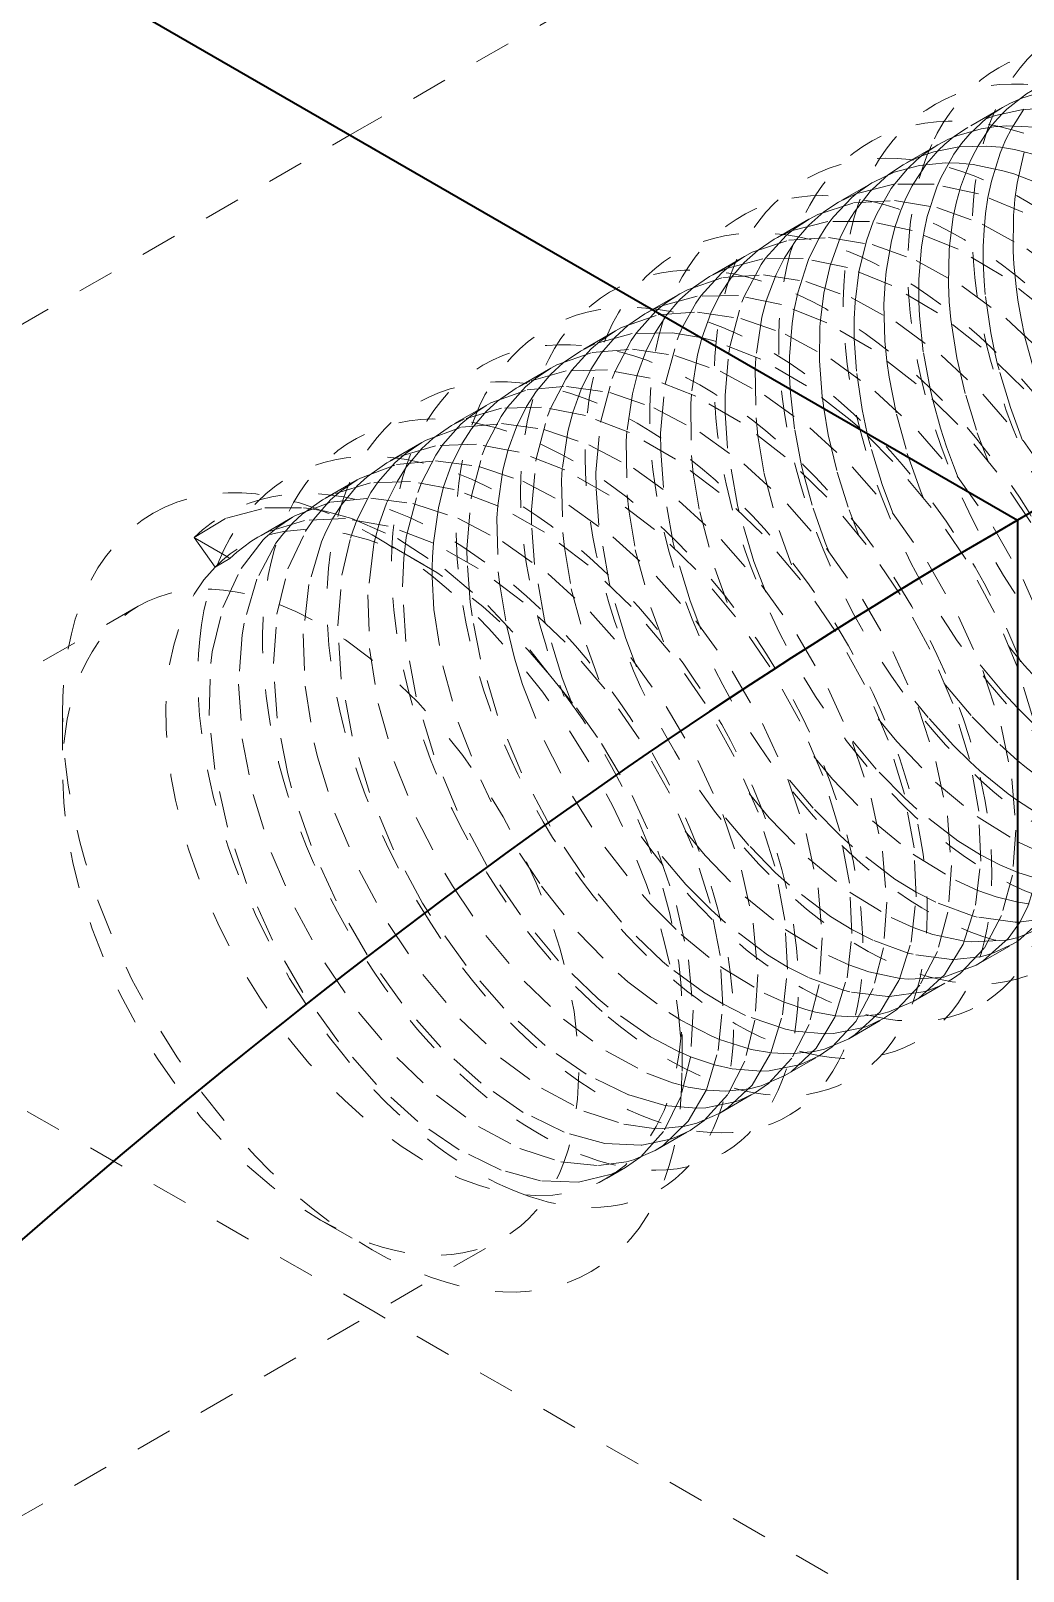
# Model space of a CAD drawing. Header units: millimetres. Extents: x -742 to 742, y -525 to 525.
# Drawn here: x 429.47 to 456.65, y 113.94 to 156.17 of the extents above; entities that cross this region are included whole.
import ezdxf

# ---------------------------------------------------------------- set-up
doc = ezdxf.new("R2010")
doc.units = ezdxf.units.MM
doc.linetypes.add('虚线', pattern=[2, 1, -1])
doc.layers.get('0').update_dxf_attribs({"lineweight": 35})
doc.layers.add('粗实线层', color=7, linetype='Continuous', lineweight=35)
doc.layers.add('虚线层', color=6, linetype='虚线', lineweight=18)

# ---------------------------------------------------------------- blocks, each defined once
blk = doc.blocks.new('*X14')
for p, q in [((-632.242, -189.479), (-540.318, -242.551)), ((-540.318, -242.551), (-540.318, -302.155))]:
    blk.add_line(p, q)
blk.add_ellipse((-540.318, -369.108), major_axis=(-77.5, -134.234), ratio=0.57735, start_param=3.92699, end_param=4.255443)
at = {"layer": '虚线层', "color": 7}
for p, q in [((-564.41, -244.913), (-596.937, -263.693)), ((-566.481, -247.858), (-566.481, -249.491)), ((-559.41, -261.738), (-557.996, -262.555)), ((-586.937, -281.013), (-554.41, -262.234))]:
    blk.add_line(p, q, dxfattribs=at)
for centre, major_axis in [((-557.996, -252.757), (-6, 10.392)), ((-559.41, -253.574), (-5, 8.66))]:
    blk.add_ellipse(centre, major_axis=major_axis, ratio=0.57735, dxfattribs=at)
blk = doc.blocks.new('*X15')
for p, q in [((-632.242, -189.479), (-540.318, -242.551)), ((-540.318, -242.551), (-540.318, -302.155))]:
    blk.add_line(p, q)
blk.add_ellipse((-540.318, -369.108), major_axis=(-77.5, -134.234), ratio=0.57735, start_param=3.598535, end_param=3.92699)
at = {"layer": '虚线层', "color": 7}
for p, q in [((-558.602, -231.994), (-578.602, -220.447)), ((-558.602, -231.994), (-547.339, -225.491)), ((-540.73, -231.242), (-541.684, -231.793)), ((-579.866, -244.271), (-558.602, -231.994)), ((-550.318, -236.777), (-558.602, -231.994)), ((-542.499, -232.263), (-543.452, -232.813)), ((-544.267, -233.284), (-545.222, -233.835)), ((-546.033, -234.303), (-546.988, -234.855)), ((-547.802, -235.325), (-548.755, -235.875)), ((-549.571, -236.346), (-550.318, -236.777)), ((-550.318, -236.777), (-550.525, -236.897)), ((-530.318, -248.324), (-550.318, -236.777)), ((-551.336, -237.365), (-552.292, -237.917)), ((-553.105, -238.386), (-554.058, -238.937)), ((-554.874, -239.408), (-555.828, -239.958)), ((-556.64, -240.427), (-557.596, -240.979)), ((-558.407, -241.448), (-559.362, -241.999)), ((-560.177, -242.47), (-561.13, -243.02)), ((-561.982, -243.552), (-562.874, -243.029)), ((-562.302, -243.839), (-562.874, -243.029)), ((-556.581, -243.776), (-557.996, -242.959)), ((-561.894, -243.603), (-562.302, -243.839)), ((-561.894, -243.603), (-561.982, -243.552)), ((-557.92, -264.26), (-577.92, -252.713)), ((-541.406, -254.726), (-540.453, -254.176)), ((-543.176, -255.748), (-542.223, -255.197)), ((-549.51, -257.656), (-549.51, -256.023)), ((-544.944, -256.769), (-543.989, -256.217)), ((-546.71, -257.788), (-545.756, -257.238)), ((-548.479, -258.81), (-547.526, -258.259)), ((-550.248, -259.831), (-549.292, -259.279)), ((-551.581, -260.601), (-551.059, -260.299)), ((-540.318, -274.422), (-557.92, -264.26))]:
    blk.add_line(p, q, dxfattribs=at)
for points in [[(-539.919, -230.773), (-540.074, -230.868), (-540.609, -231.286), (-540.743, -231.417)], [(-540.73, -231.241), (-540.516, -231.127), (-540.203, -230.99), (-539.882, -230.883)], [(-539.859, -231.276), (-540.213, -231.306), (-540.927, -231.46), (-541.164, -231.544)], [(-541.029, -231.434), (-540.73, -231.241)], [(-540.735, -232.335), (-540.648, -232.138), (-540.48, -231.806), (-540.151, -231.292)], [(-541.684, -231.793), (-541.77, -231.844), (-542.053, -232.035), (-542.08, -232.056)], [(-541.981, -232.015), (-541.32, -231.824), (-540.968, -231.769), (-540.611, -231.743), (-539.824, -231.779)], [(-541.922, -232.319), (-541.852, -232.226), (-541.626, -231.961), (-541.166, -231.536)], [(-540.949, -231.646), (-541.074, -231.803), (-541.399, -232.296)], [(-541.166, -231.536), (-541.091, -231.479), (-541.029, -231.434)], [(-540.743, -231.417), (-540.852, -231.534), (-540.949, -231.646)], [(-542.5, -232.263), (-542.211, -232.113), (-541.981, -232.015)], [(-542.08, -232.056), (-542.315, -232.25), (-542.493, -232.419)], [(-543.685, -233.334), (-543.335, -232.919), (-543.085, -232.681), (-542.946, -232.566)], [(-539.609, -232.591), (-540.399, -232.389), (-540.789, -232.329), (-541.165, -232.298), (-541.932, -232.322), (-542.617, -232.458), (-542.942, -232.569), (-543.249, -232.704), (-543.452, -232.813)], [(-542.493, -232.419), (-542.812, -232.784), (-543.182, -233.34)], [(-542.946, -232.566), (-542.821, -232.472), (-542.5, -232.263)], [(-542.422, -233.168), (-542.062, -232.519), (-541.922, -232.319)], [(-541.399, -232.296), (-541.482, -232.447), (-541.605, -232.697)], [(-541.13, -233.712), (-541.036, -233.265), (-540.799, -232.496), (-540.735, -232.335)], [(-540.132, -232.455), (-540.147, -232.504), (-540.331, -233.319), (-540.391, -233.754), (-540.416, -234.012)], [(-543.452, -232.813), (-543.85, -233.078), (-544.306, -233.487)], [(-544.267, -233.284), (-543.702, -233.018), (-543.002, -232.828), (-542.289, -232.761), (-541.915, -232.77), (-541.539, -232.807), (-540.719, -232.975), (-540.425, -233.062)], [(-541.605, -232.697), (-541.884, -233.429), (-541.904, -233.495)], [(-540.425, -233.062), (-539.618, -233.371)], [(-537.725, -235.811), (-538.917, -234.868), (-540.174, -234.113), (-541.388, -233.609), (-542.599, -233.344), (-543.707, -233.342), (-544.746, -233.604), (-545.222, -233.835)], [(-544.306, -233.487), (-544.355, -233.541), (-544.79, -234.101), (-544.946, -234.355)], [(-544.707, -233.582), (-544.312, -233.31), (-544.267, -233.284)], [(-544.272, -234.38), (-544.165, -234.139), (-543.779, -233.466), (-543.685, -233.334)], [(-543.182, -233.34), (-543.209, -233.389), (-543.379, -233.727), (-543.526, -234.081), (-543.67, -234.508)], [(-542.899, -234.739), (-542.88, -234.636), (-542.791, -234.23), (-542.534, -233.429), (-542.422, -233.168)], [(-545.222, -233.835), (-545.627, -234.105), (-546.034, -234.466)], [(-546.032, -234.303), (-545.786, -234.173), (-544.809, -233.856), (-543.694, -233.791), (-542.53, -233.983), (-541.285, -234.436), (-540.064, -235.113), (-538.829, -236.033), (-538.541, -236.283)], [(-545.461, -234.365), (-545.362, -234.235), (-544.861, -233.708), (-544.707, -233.582)], [(-541.904, -233.495), (-541.994, -233.827), (-542.08, -234.236), (-542.185, -235.03)], [(-541.26, -235.477), (-541.259, -235.053), (-541.238, -234.591), (-541.195, -234.15), (-541.13, -233.712)], [(-546.445, -234.58), (-546.032, -234.303)], [(-540.416, -234.012), (-540.429, -234.197), (-540.439, -235.177), (-540.42, -235.532)], [(-547.22, -235.373), (-546.655, -234.753), (-546.445, -234.58)], [(-536.382, -240.641), (-537.303, -239.256), (-538.374, -237.947), (-539.504, -236.824), (-540.729, -235.856), (-541.95, -235.127), (-543.202, -234.616), (-544.378, -234.365), (-545.514, -234.368), (-546.519, -234.626), (-546.988, -234.855)], [(-546.034, -234.466), (-546.376, -234.863), (-546.704, -235.36)], [(-546.042, -235.407), (-545.763, -234.833), (-545.571, -234.52), (-545.461, -234.365)], [(-544.946, -234.355), (-545.165, -234.787), (-545.438, -235.525), (-545.441, -235.536)], [(-544.668, -235.756), (-544.652, -235.668), (-544.45, -234.866), (-544.272, -234.38)], [(-543.67, -234.508), (-543.771, -234.893), (-543.919, -235.737), (-543.95, -236.046)], [(-543.024, -236.566), (-543.022, -235.96), (-542.949, -235.064), (-542.899, -234.739)], [(-546.988, -234.855), (-547.424, -235.149), (-547.808, -235.493)], [(-547.801, -235.324), (-547.59, -235.211), (-546.587, -234.879), (-545.502, -234.809), (-544.306, -235), (-543.099, -235.436), (-541.843, -236.129), (-540.64, -237.016), (-539.456, -238.125), (-538.391, -239.363), (-537.411, -240.764), (-537.198, -241.112)], [(-542.185, -235.03), (-542.194, -235.154), (-542.212, -236.082), (-542.188, -236.566), (-542.144, -237.052), (-542.13, -237.171)], [(-536.314, -246.116), (-536.748, -244.64), (-537.38, -243.108), (-538.158, -241.65), (-539.106, -240.225), (-540.149, -238.957), (-541.316, -237.807), (-542.509, -236.871), (-543.763, -236.125), (-544.977, -235.632), (-546.188, -235.381), (-547.293, -235.39), (-548.323, -235.662), (-548.755, -235.875)], [(-547.808, -235.493), (-548.151, -235.892), (-548.472, -236.38)], [(-548.226, -235.61), (-547.801, -235.324)], [(-547.809, -236.422), (-547.345, -235.549), (-547.22, -235.373)], [(-546.704, -235.36), (-546.935, -235.815), (-547.203, -236.539)], [(-546.434, -236.779), (-546.339, -236.326), (-546.086, -235.519), (-546.042, -235.407)], [(-545.441, -235.536), (-545.626, -236.335), (-545.718, -237.069)], [(-541.236, -236.004), (-541.26, -235.477)], [(-540.42, -235.532), (-540.361, -236.151)], [(-549.57, -236.346), (-549.365, -236.236), (-548.391, -235.906), (-547.279, -235.828), (-546.12, -236.01), (-544.878, -236.453), (-543.655, -237.119), (-542.416, -238.027), (-541.266, -239.103), (-540.168, -240.374), (-539.211, -241.731), (-538.369, -243.214), (-537.712, -244.7), (-537.219, -246.228), (-537.13, -246.588)], [(-548.755, -235.875), (-549.196, -236.174), (-549.569, -236.508)], [(-548.987, -236.394), (-548.429, -235.779), (-548.226, -235.61)], [(-544.792, -237.584), (-544.794, -237.504), (-544.793, -237.033), (-544.77, -236.58), (-544.668, -235.756)], [(-540.873, -238.246), (-540.95, -237.918), (-541.054, -237.414), (-541.206, -236.365), (-541.236, -236.004)], [(-537.94, -251.117), (-537.791, -249.92), (-537.842, -248.551), (-538.086, -247.126), (-538.534, -245.604), (-539.152, -244.115), (-539.959, -242.618), (-540.884, -241.237), (-541.957, -239.932), (-543.092, -238.817), (-544.322, -237.861), (-545.543, -237.142), (-546.79, -236.64), (-547.963, -236.399), (-549.099, -236.416), (-550.1, -236.686), (-550.297, -236.775)], [(-549.989, -236.626), (-549.57, -236.346)], [(-549.49, -237.246), (-549.133, -236.602), (-548.987, -236.394)], [(-548.472, -236.38), (-548.721, -236.876), (-548.97, -237.563)], [(-548.202, -237.803), (-548.195, -237.765), (-547.872, -236.581), (-547.809, -236.422)], [(-543.95, -236.046), (-543.981, -236.64), (-543.953, -237.642), (-543.899, -238.194)], [(-540.361, -236.151), (-540.311, -236.52), (-540.224, -237.028), (-540.118, -237.534), (-539.828, -238.613), (-539.471, -239.638), (-539.358, -239.923)], [(-551.336, -237.365), (-551.165, -237.272), (-550.167, -236.928), (-549.09, -236.848), (-547.898, -237.028), (-546.689, -237.452), (-545.432, -238.133), (-544.23, -239.013), (-543.044, -240.115), (-541.972, -241.344), (-540.985, -242.739), (-540.165, -244.181), (-539.486, -245.709), (-539, -247.193), (-538.695, -248.677), (-538.598, -250.036), (-538.702, -251.308), (-538.756, -251.588)], [(-550.756, -237.415), (-550.229, -236.829)], [(-550.297, -236.775), (-550.525, -236.897)], [(-550.229, -236.829), (-550.227, -236.827), (-549.989, -236.626)], [(-549.569, -236.508), (-549.941, -236.944), (-549.967, -236.978)], [(-547.203, -236.539), (-547.322, -236.991), (-547.487, -238.084)], [(-546.562, -238.604), (-546.562, -238.065), (-546.493, -237.166), (-546.434, -236.779)], [(-542.643, -239.267), (-542.717, -238.952), (-542.904, -237.941), (-543.006, -236.955), (-543.024, -236.566)], [(-550.525, -236.897), (-550.996, -237.219), (-551.341, -237.533)], [(-549.967, -236.978), (-550.24, -237.4)], [(-549.578, -237.447), (-549.49, -237.246)], [(-545.718, -237.069), (-545.731, -237.257), (-545.744, -238.187), (-545.671, -239.161), (-545.665, -239.21)], [(-542.13, -237.171), (-541.98, -238.106), (-541.74, -239.127), (-541.422, -240.155), (-541.118, -240.964)], [(-552.526, -238.438), (-552, -237.853), (-551.766, -237.655)], [(-548.954, -237.554), (-549.775, -237.417), (-550.874, -237.437), (-551.901, -237.721), (-552.292, -237.917)], [(-551.341, -237.533), (-551.713, -237.971), (-552.006, -238.421)], [(-551.766, -237.655), (-551.336, -237.365)], [(-551.344, -238.466), (-550.906, -237.63), (-550.756, -237.415)], [(-550.24, -237.4), (-550.494, -237.906), (-550.739, -238.579)], [(-549.972, -238.824), (-549.643, -237.611), (-549.578, -237.447)], [(-548.97, -237.563), (-549.089, -238.02), (-549.254, -239.102)], [(-544.642, -240.035), (-544.904, -239.8), (-546.097, -238.873), (-547.355, -238.139), (-548.57, -237.658), (-548.954, -237.554)], [(-544.435, -240.178), (-544.575, -239.524), (-544.731, -238.472), (-544.792, -237.584)], [(-552.292, -237.917), (-552.771, -238.245), (-553.105, -238.549)], [(-553.104, -238.386), (-552.941, -238.297), (-551.976, -237.958), (-550.867, -237.868), (-549.708, -238.037), (-548.468, -238.468), (-547.247, -239.126), (-546.007, -240.025), (-544.851, -241.091), (-543.748, -242.354), (-542.788, -243.708), (-541.94, -245.19), (-541.273, -246.673), (-540.77, -248.201), (-540.472, -249.646), (-540.367, -251.047), (-540.461, -252.284), (-540.757, -253.394), (-541.231, -254.284), (-541.895, -254.978), (-542.077, -255.108)], [(-548.327, -239.624), (-548.329, -239.137), (-548.231, -237.98)], [(-548.231, -237.98), (-548.202, -237.803)], [(-547.487, -238.084), (-547.502, -238.289), (-547.508, -238.4)], [(-543.176, -255.748), (-543.024, -255.654), (-542.322, -255.015), (-541.808, -254.175), (-541.467, -253.108), (-541.326, -251.904), (-541.382, -250.528), (-541.636, -249.1), (-542.096, -247.578), (-542.722, -246.09), (-543.532, -244.594), (-544.463, -243.216), (-545.544, -241.92), (-546.683, -240.814), (-547.912, -239.864), (-549.131, -239.154), (-550.38, -238.665), (-551.553, -238.437), (-552.683, -238.464), (-553.676, -238.744), (-554.058, -238.936)], [(-553.105, -238.549), (-553.506, -239.025), (-553.774, -239.44)], [(-553.526, -238.67), (-553.104, -238.386)], [(-553.113, -239.489), (-552.698, -238.686), (-552.526, -238.438)], [(-552.006, -238.421), (-552.277, -238.965), (-552.506, -239.6)], [(-551.739, -239.844), (-551.424, -238.672), (-551.344, -238.466)], [(-547.508, -238.4), (-547.482, -239.749), (-547.431, -240.245)], [(-543.899, -238.194), (-543.838, -238.632), (-543.637, -239.645), (-543.339, -240.723), (-543.305, -240.828)], [(-540.18, -240.367), (-540.516, -239.461), (-540.825, -238.433), (-540.873, -238.246)], [(-554.058, -238.936), (-554.566, -239.289), (-554.878, -239.575)], [(-554.874, -239.408), (-554.744, -239.336), (-553.75, -238.979), (-552.675, -238.886), (-551.487, -239.055), (-550.283, -239.47), (-549.024, -240.14), (-547.817, -241.008), (-546.629, -242.102), (-545.556, -243.328), (-544.563, -244.718), (-543.734, -246.154), (-543.045, -247.681), (-542.554, -249.168), (-542.242, -250.656), (-542.133, -252.018), (-542.226, -253.294), (-542.512, -254.379), (-542.996, -255.3), (-543.634, -255.977), (-543.988, -256.217)], [(-554.293, -239.459), (-553.795, -238.899), (-553.526, -238.67)], [(-550.739, -238.579), (-550.869, -239.088), (-551.02, -240.121)], [(-550.094, -240.647), (-550.097, -240.169), (-549.974, -238.834), (-549.972, -238.824)], [(-546.546, -238.956), (-546.562, -238.604)], [(-546.173, -241.315), (-546.234, -241.062), (-546.429, -240.05), (-546.539, -239.063), (-546.546, -238.956)], [(-549.254, -239.102), (-549.272, -239.36), (-549.25, -240.783), (-549.201, -241.263)], [(-545.665, -239.21), (-545.629, -239.487)], [(-541.944, -241.397), (-542.078, -241.056), (-542.265, -240.539), (-542.431, -240.03), (-542.643, -239.267)], [(-556.061, -240.48), (-555.57, -239.926), (-555.308, -239.701)], [(-544.944, -256.768), (-544.764, -256.656), (-544.087, -256.031), (-543.56, -255.16), (-543.23, -254.118), (-543.092, -252.877), (-543.153, -251.539), (-543.418, -250.066), (-543.866, -248.585), (-544.515, -247.055), (-545.309, -245.604), (-546.269, -244.188), (-547.319, -242.93), (-548.493, -241.795), (-549.691, -240.879), (-550.947, -240.154), (-552.157, -239.682), (-553.362, -239.453), (-554.459, -239.486), (-555.481, -239.782), (-555.827, -239.958)], [(-554.878, -239.575), (-555.279, -240.052), (-555.542, -240.46)], [(-555.308, -239.701), (-554.874, -239.408)], [(-554.881, -240.507), (-554.468, -239.713), (-554.293, -239.459)], [(-553.774, -239.44), (-554.048, -239.994), (-554.271, -240.617)], [(-553.506, -240.868), (-553.197, -239.702), (-553.113, -239.489)], [(-552.506, -239.6), (-552.64, -240.119), (-552.79, -241.14)], [(-547.944, -242.334), (-547.991, -242.141), (-548.262, -240.582), (-548.327, -239.624)], [(-545.629, -239.487), (-545.503, -240.217), (-545.259, -241.24), (-544.934, -242.267), (-544.655, -242.997)], [(-556.64, -240.427), (-556.517, -240.359), (-555.555, -240.008), (-554.453, -239.908), (-553.3, -240.066), (-552.059, -240.485), (-550.836, -241.131), (-549.596, -242.022), (-548.44, -243.081), (-547.331, -244.337), (-546.363, -245.685), (-545.508, -247.163), (-544.837, -248.647), (-544.325, -250.176), (-544.016, -251.622), (-543.9, -253.027), (-543.988, -254.273), (-544.278, -255.392), (-544.741, -256.289), (-545.395, -256.992), (-545.756, -257.237)], [(-555.827, -239.958), (-556.341, -240.315), (-556.638, -240.588)], [(-551.865, -241.662), (-551.868, -241.243), (-551.743, -239.865), (-551.739, -239.844)], [(-551.02, -240.121), (-551.038, -240.391), (-551.012, -241.857), (-550.968, -242.283)], [(-547.431, -240.245), (-547.266, -241.249), (-546.853, -242.835), (-546.421, -244.027)], [(-540.317, -246.59), (-540.946, -245.08), (-541.732, -243.625), (-542.689, -242.208), (-543.736, -240.944), (-544.642, -240.035)], [(-544.407, -240.293), (-544.435, -240.178)], [(-546.709, -257.788), (-546.523, -257.671), (-545.833, -257.024), (-545.326, -256.174), (-544.99, -255.097), (-544.857, -253.885), (-544.926, -252.507), (-545.19, -251.076), (-545.656, -249.551), (-546.287, -248.063), (-547.107, -246.57), (-548.046, -245.199), (-549.13, -243.908), (-550.269, -242.807), (-551.502, -241.868), (-552.725, -241.17), (-553.972, -240.691), (-555.139, -240.473), (-556.264, -240.512), (-557.256, -240.805), (-557.596, -240.979)], [(-556.638, -240.588), (-557.068, -241.105), (-557.309, -241.481)], [(-557.068, -240.716), (-556.64, -240.427)], [(-556.649, -241.532), (-556.257, -240.768), (-556.061, -240.48)], [(-555.542, -240.46), (-555.834, -241.056), (-556.041, -241.639)], [(-555.275, -241.886), (-554.981, -240.765), (-554.881, -240.507)], [(-554.271, -240.617), (-554.415, -241.185), (-554.557, -242.155)], [(-549.711, -243.354), (-549.755, -243.174), (-550.021, -241.657), (-550.094, -240.647)], [(-543.719, -242.406), (-544.03, -241.573), (-544.342, -240.545), (-544.407, -240.293)], [(-557.596, -240.979), (-558.14, -241.361), (-558.413, -241.615)], [(-558.407, -241.447), (-558.318, -241.398), (-557.333, -241.031), (-556.263, -240.928), (-555.075, -241.083), (-553.871, -241.486), (-552.615, -242.146), (-551.409, -243.007), (-550.216, -244.092), (-549.136, -245.309), (-548.139, -246.695), (-547.306, -248.13), (-546.609, -249.655), (-546.106, -251.141), (-545.785, -252.631), (-545.671, -254), (-545.755, -255.284), (-546.029, -256.374), (-546.504, -257.303), (-547.138, -257.993), (-547.526, -258.259)], [(-557.831, -241.502), (-557.367, -240.973), (-557.068, -240.716)], [(-553.632, -242.683), (-553.634, -242.274), (-553.517, -240.932), (-553.506, -240.868)], [(-543.305, -240.828), (-542.977, -241.749), (-542.884, -241.981)], [(-548.479, -258.809), (-548.264, -258.673), (-547.593, -258.037), (-547.078, -257.158), (-546.758, -256.109), (-546.625, -254.859), (-546.694, -253.515), (-546.97, -252.041), (-547.429, -250.56), (-548.084, -249.03), (-548.881, -247.579), (-549.849, -246.169), (-550.907, -244.919), (-552.083, -243.791), (-553.28, -242.882), (-554.536, -242.167), (-555.749, -241.709), (-556.951, -241.491), (-558.042, -241.534), (-559.056, -241.841), (-559.361, -241.998)], [(-558.846, -241.745), (-558.407, -241.447)], [(-558.416, -242.549), (-558.032, -241.797), (-557.831, -241.502)], [(-557.309, -241.481), (-557.605, -242.085), (-557.808, -242.654)], [(-552.79, -241.14), (-552.811, -241.464), (-552.778, -242.889), (-552.734, -243.305)], [(-549.201, -241.263), (-549.024, -242.328), (-548.615, -243.868), (-548.181, -245.06)], [(-545.474, -243.454), (-545.587, -243.167), (-545.943, -242.14), (-546.173, -241.315)], [(-559.599, -242.524), (-559.138, -241.999), (-558.846, -241.745)], [(-558.413, -241.615), (-558.842, -242.133), (-559.076, -242.5)], [(-557.043, -242.906), (-556.75, -241.793), (-556.649, -241.532)], [(-556.041, -241.639), (-556.186, -242.215), (-556.323, -243.177)], [(-555.398, -243.704), (-555.401, -243.346), (-555.288, -241.964), (-555.275, -241.886)], [(-551.476, -244.379), (-551.507, -244.251), (-551.788, -242.69), (-551.865, -241.662)], [(-562.874, -243.029), (-561.989, -242.494), (-560.935, -242.217), (-559.878, -242.211)], [(-560.177, -242.469), (-560.095, -242.423), (-559.139, -242.06), (-558.038, -241.947), (-556.887, -242.094), (-555.651, -242.503), (-554.429, -243.139), (-553.185, -244.019), (-552.024, -245.069), (-550.914, -246.32), (-549.942, -247.664), (-549.078, -249.138), (-548.397, -250.619), (-547.878, -252.15), (-547.563, -253.601), (-547.438, -255.01), (-547.514, -256.259), (-547.794, -257.386), (-548.254, -258.295), (-548.9, -259.009), (-549.292, -259.279)], [(-559.361, -241.998), (-559.913, -242.387), (-560.175, -242.63)], [(-559.878, -242.211), (-559.801, -242.22), (-559.289, -242.305)], [(-559.289, -242.305), (-558.552, -242.508), (-557.305, -243.059), (-556.012, -243.893), (-554.833, -244.891), (-553.684, -246.111), (-553.139, -246.796)], [(-554.557, -242.155), (-554.58, -242.496), (-554.543, -243.966), (-554.504, -244.326)], [(-550.968, -242.283), (-550.791, -243.362), (-550.367, -244.947), (-549.955, -246.067)], [(-547.219, -244.528), (-547.539, -243.684), (-547.944, -242.334)], [(-550.247, -259.831), (-550.027, -259.69), (-549.341, -259.031), (-548.84, -258.17), (-548.516, -257.086), (-548.394, -255.87), (-548.47, -254.485), (-548.739, -253.049), (-549.215, -251.524), (-549.858, -250.038), (-550.684, -248.548), (-551.625, -247.179), (-552.714, -245.894), (-553.86, -244.803), (-555.095, -243.874), (-556.315, -243.184), (-557.559, -242.715), (-558.727, -242.511), (-559.849, -242.562), (-560.833, -242.866), (-561.13, -243.019)], [(-560.985, -243.096), (-560.935, -243.047), (-560.609, -242.761)], [(-560.609, -242.761), (-560.177, -242.469)], [(-560.175, -242.63), (-560.478, -242.976)], [(-559.827, -242.863), (-559.821, -242.853), (-559.599, -242.524)], [(-559.076, -242.5), (-559.271, -242.877)], [(-558.596, -243.048), (-558.532, -242.856), (-558.416, -242.549)], [(-557.808, -242.654), (-557.924, -243.094)], [(-553.248, -245.391), (-553.274, -245.285), (-553.551, -243.767), (-553.632, -242.683)], [(-562.379, -246.164), (-562.087, -244.949), (-561.592, -243.88), (-560.985, -243.096)], [(-561.325, -243.14), (-561.708, -243.431), (-561.894, -243.603)], [(-560.478, -242.976), (-560.634, -243.187), (-561.161, -244.175), (-561.509, -245.38), (-561.562, -245.693)], [(-561.13, -243.019), (-561.325, -243.14)], [(-560.311, -249.509), (-560.604, -247.985), (-560.705, -246.484), (-560.607, -245.132), (-560.306, -243.887), (-559.827, -242.863)], [(-559.271, -242.877), (-559.388, -243.145), (-559.733, -244.314), (-559.888, -245.672), (-559.838, -247.107), (-559.584, -248.66), (-559.495, -249.037)], [(-556.618, -253.049), (-557.41, -251.587), (-558.071, -250.018), (-558.545, -248.474), (-558.844, -246.909), (-558.939, -245.453), (-558.831, -244.062), (-558.596, -243.048)], [(-557.924, -243.094), (-557.95, -243.211)], [(-557.134, -243.593), (-557.064, -243.032), (-557.043, -242.906)], [(-556.323, -243.177), (-556.347, -243.567), (-556.355, -243.845)], [(-557.95, -243.211), (-557.965, -243.283), (-558.117, -244.6), (-558.069, -246.073), (-557.83, -247.583), (-557.392, -249.171), (-556.789, -250.703), (-556.008, -252.227), (-555.801, -252.577)], [(-551.809, -255.676), (-552.893, -254.63), (-553.938, -253.375), (-554.855, -252.015), (-555.67, -250.511), (-556.309, -248.985), (-556.791, -247.396), (-557.076, -245.875), (-557.171, -244.38), (-557.134, -243.593)], [(-552.734, -243.305), (-552.544, -244.438), (-552.131, -245.981), (-551.725, -247.087)], [(-548.992, -245.542), (-549.289, -244.763), (-549.711, -243.354)], [(-556.355, -243.845), (-556.356, -244.11)], [(-555.263, -245.179), (-555.315, -244.799), (-555.398, -243.704)], [(-556.356, -244.11), (-556.309, -244.999), (-556.067, -246.55), (-555.642, -248.092), (-555.025, -249.669), (-554.742, -250.27)], [(-554.504, -244.326), (-554.309, -245.471), (-554.096, -246.339)], [(-550.754, -246.575), (-551.051, -245.795), (-551.476, -244.379)], [(-549.885, -254.784), (-550.049, -254.646), (-551.166, -253.568), (-552.18, -252.344), (-553.119, -250.941), (-553.906, -249.476), (-554.562, -247.907), (-555.028, -246.363), (-555.263, -245.179)], [(-561.562, -245.693), (-561.66, -247.047), (-561.557, -248.549), (-561.261, -250.072), (-560.766, -251.66), (-560.119, -253.183), (-559.3, -254.685), (-558.377, -256.038), (-557.324, -257.283), (-556.236, -258.318), (-555.082, -259.172), (-553.958, -259.775), (-552.831, -260.142), (-551.8, -260.246), (-551.031, -260.146)], [(-552.529, -247.572), (-552.797, -246.873), (-553.248, -245.391)], [(-540.576, -245.991), (-540.322, -246.309)], [(-551.059, -260.299), (-551.44, -260.484), (-552.348, -260.702), (-553.386, -260.661), (-554.464, -260.367), (-555.617, -259.81), (-556.745, -259.038), (-557.878, -258.025), (-558.917, -256.855), (-559.895, -255.496), (-560.728, -254.062), (-561.439, -252.508), (-561.961, -250.965), (-562.313, -249.388), (-562.466, -247.909), (-562.42, -246.485), (-562.379, -246.164)], [(-554.096, -246.339), (-553.877, -247.058), (-553.285, -248.593), (-552.514, -250.121), (-551.628, -251.513), (-550.606, -252.811), (-550.376, -253.068)], [(-540.322, -247.695), (-540.702, -247.286), (-541.345, -246.516)], [(-540.322, -246.309), (-540.141, -246.525), (-539.442, -247.289), (-538.718, -247.975), (-537.938, -248.601), (-537.838, -248.674)], [(-553.139, -246.796), (-552.403, -247.698), (-551.715, -248.672), (-550.874, -250.103), (-550.171, -251.629), (-549.663, -253.117), (-549.331, -254.608), (-549.205, -255.98), (-549.281, -257.271), (-549.551, -258.371), (-550.016, -259.309), (-550.639, -260.006), (-551.059, -260.299)], [(-540.27, -253.589), (-540.046, -253.163), (-539.707, -252.129), (-539.556, -250.892), (-539.609, -249.559), (-539.867, -248.093), (-540.308, -246.613), (-540.317, -246.59)], [(-542.331, -247.03), (-542.241, -247.144), (-541.56, -247.945), (-540.808, -248.705), (-540.32, -249.138)], [(-541.628, -249.168), (-542.074, -248.728), (-542.77, -247.958), (-543.13, -247.514)], [(-539.859, -248.151), (-539.957, -248.059), (-540.322, -247.695)], [(-544.134, -248), (-543.63, -248.621), (-542.568, -249.734), (-541.423, -250.68), (-541.375, -250.714)], [(-543.407, -250.177), (-544.189, -249.38), (-544.91, -248.523)], [(-559.495, -249.037), (-559.021, -250.582), (-558.359, -252.151), (-557.564, -253.611), (-556.615, -255.006), (-555.597, -256.22), (-554.48, -257.29), (-553.357, -258.125), (-552.197, -258.749), (-551.102, -259.112), (-550.348, -259.221)], [(-545.896, -249.031), (-545.389, -249.651), (-544.293, -250.792), (-543.182, -251.707), (-543.145, -251.734)], [(-550.63, -259.684), (-551.626, -259.639), (-552.74, -259.332), (-553.859, -258.785), (-555.017, -257.983), (-556.118, -256.995), (-557.189, -255.789), (-558.136, -254.465), (-558.988, -252.985), (-559.674, -251.474), (-560.211, -249.887), (-560.311, -249.509)], [(-540.319, -250.236), (-540.574, -250.053), (-541.352, -249.42), (-541.628, -249.168)], [(-540.32, -249.138), (-540.071, -249.341), (-539.605, -249.693)], [(-545.177, -251.199), (-545.919, -250.444), (-546.677, -249.543)], [(-547.67, -250.046), (-547.12, -250.717), (-546.052, -251.821), (-544.914, -252.751)], [(-541.333, -251.729), (-541.959, -251.342), (-543.077, -250.476), (-543.407, -250.177)], [(-539.563, -250.709), (-539.823, -250.558), (-540.319, -250.236)], [(-546.947, -252.216), (-547.676, -251.473), (-548.431, -250.578)], [(-541.375, -250.714), (-540.318, -251.366)], [(-549.429, -251.075), (-548.879, -251.747), (-547.781, -252.88), (-546.681, -253.774)], [(-543.097, -252.749), (-543.683, -252.39), (-544.838, -251.505), (-545.177, -251.199)], [(-548.714, -253.235), (-549.405, -252.536), (-550.2, -251.601)], [(-538.756, -251.588), (-539.094, -252.619), (-539.628, -253.477), (-540.314, -254.09), (-540.453, -254.176)], [(-540.318, -251.366), (-540.293, -251.379), (-539.643, -251.679)], [(-553.961, -251.68), (-553.362, -252.584), (-552.367, -253.842), (-551.264, -254.966), (-550.993, -255.205)], [(-543.145, -251.734), (-542.021, -252.423), (-541.411, -252.701)], [(-540.314, -252.207), (-540.801, -252.002), (-541.333, -251.729)], [(-544.863, -253.772), (-545.444, -253.418), (-546.565, -252.562), (-546.947, -252.216)], [(-539.784, -252.379), (-540.314, -252.207)], [(-555.801, -252.577), (-554.885, -253.937), (-553.839, -255.191), (-552.753, -256.234), (-551.596, -257.097), (-550.471, -257.71), (-549.775, -257.975)], [(-544.914, -252.751), (-544.905, -252.757), (-543.779, -253.448), (-543.178, -253.723)], [(-541.553, -253.399), (-542.557, -253.026), (-543.097, -252.749)], [(-541.411, -252.701), (-540.909, -252.879), (-540.309, -253.027)], [(-550.011, -258.59), (-550.98, -258.307), (-552.135, -257.74), (-553.26, -256.956), (-554.389, -255.933), (-555.428, -254.757), (-556.403, -253.393), (-556.618, -253.049)], [(-550.376, -253.068), (-549.538, -253.908), (-548.454, -254.792)], [(-546.629, -254.795), (-547.17, -254.466), (-548.321, -253.59), (-548.714, -253.235)], [(-540.309, -253.027), (-540.004, -253.073)], [(-543.178, -253.723), (-542.638, -253.913), (-541.771, -254.095)], [(-540.288, -253.573), (-540.386, -253.573), (-541.427, -253.432), (-541.553, -253.399)], [(-541.26, -254.636), (-540.578, -254.023), (-540.27, -253.589)], [(-540.305, -253.989), (-539.714, -253.748), (-539.64, -253.707)], [(-539.214, -253.395), (-539.406, -253.454), (-540.288, -253.573)], [(-546.681, -253.774), (-546.665, -253.785), (-545.502, -254.489), (-544.943, -254.743)], [(-543.318, -254.419), (-544.283, -254.066), (-544.863, -253.772)], [(-541.771, -254.095), (-541.579, -254.113), (-540.615, -254.063)], [(-540.453, -254.176), (-540.981, -254.416)], [(-540.615, -254.063), (-540.575, -254.055), (-540.305, -253.989)], [(-542.058, -254.594), (-542.116, -254.594), (-543.183, -254.454), (-543.318, -254.419)], [(-541.352, -254.519), (-542.058, -254.594)], [(-540.981, -254.416), (-541.169, -254.474), (-541.352, -254.519)], [(-548.397, -255.813), (-548.926, -255.492), (-549.885, -254.784)], [(-548.454, -254.792), (-548.392, -254.836), (-547.263, -255.515), (-546.713, -255.763)], [(-545.088, -255.44), (-546.044, -255.092), (-546.629, -254.795)], [(-544.943, -254.743), (-544.395, -254.935), (-543.532, -255.117)], [(-542.389, -255.086), (-542.337, -255.076), (-541.451, -254.751), (-541.406, -254.726)], [(-541.406, -254.726), (-541.26, -254.636)], [(-550.993, -255.205), (-549.872, -256.05), (-549.65, -256.19)], [(-543.829, -255.614), (-543.874, -255.614), (-544.912, -255.485), (-545.088, -255.44)], [(-542.765, -255.442), (-542.902, -255.485), (-543.829, -255.614)], [(-543.532, -255.117), (-543.31, -255.137), (-542.389, -255.086)], [(-542.443, -255.313), (-542.765, -255.442)], [(-542.077, -255.108), (-542.222, -255.197)], [(-549.664, -257.091), (-550.375, -256.713), (-551.536, -255.903), (-551.809, -255.676)], [(-546.673, -256.508), (-547.769, -256.131), (-548.397, -255.813)], [(-546.713, -255.763), (-546.121, -255.967), (-545.856, -256.037)], [(-544.12, -256.099), (-543.849, -256.034), (-543.176, -255.748)], [(-549.65, -256.19), (-549.559, -256.246)], [(-549.559, -256.246), (-548.714, -256.686), (-548.481, -256.785)], [(-545.856, -256.037), (-545.295, -256.136)], [(-545.295, -256.136), (-544.821, -256.165), (-544.12, -256.099)], [(-543.988, -256.217), (-544.446, -256.432), (-544.537, -256.464)], [(-545.579, -256.635), (-546.411, -256.563), (-546.673, -256.508)], [(-544.537, -256.464), (-545.364, -256.626), (-545.579, -256.635)], [(-549.558, -257.14), (-549.664, -257.091)], [(-548.481, -256.785), (-547.617, -257.061), (-547.057, -257.158)], [(-547.057, -257.158), (-546.55, -257.185), (-545.895, -257.121)], [(-545.895, -257.121), (-545.608, -257.051), (-544.944, -256.768)], [(-548.617, -257.482), (-549.252, -257.27), (-549.558, -257.14)], [(-547.349, -257.656), (-548.138, -257.59), (-548.617, -257.482)], [(-546.299, -257.483), (-547.126, -257.647), (-547.349, -257.656)], [(-545.756, -257.237), (-546.183, -257.441), (-546.299, -257.483)], [(-549.775, -257.975), (-549.665, -258.008)], [(-547.658, -258.141), (-547.342, -258.062), (-546.709, -257.788)], [(-549.665, -258.008), (-549.345, -258.091), (-548.824, -258.18)], [(-548.824, -258.18), (-548.312, -258.207), (-547.658, -258.141)], [(-547.526, -258.259), (-547.945, -258.46), (-548.061, -258.501)], [(-549.11, -258.675), (-549.896, -258.611), (-550.011, -258.59)], [(-549.437, -259.164), (-549.105, -259.082), (-548.479, -258.809)], [(-548.061, -258.501), (-548.855, -258.663), (-549.11, -258.675)], [(-550.348, -259.221), (-550.042, -259.227), (-549.437, -259.164)], [(-549.822, -259.519), (-550.614, -259.683), (-550.63, -259.684)], [(-549.292, -259.279), (-549.679, -259.466), (-549.822, -259.519)], [(-551.031, -260.146), (-550.839, -260.091), (-550.247, -259.831)]]:
    blk.add_lwpolyline(points, dxfattribs=at)
for centre, major_axis, start_param, end_param in [((-632.242, -316.036), (-77.5, -134.234), 1.611946, 3.100445), ((-556.581, -251.941), (-5, 8.66), 4.989291, 6.44032), ((-556.581, -251.941), (-5, 8.66), 0.157135, 4.989291)]:
    blk.add_ellipse(centre, major_axis=major_axis, ratio=0.57735, start_param=start_param, end_param=end_param, dxfattribs=at)
blk.add_ellipse((-557.996, -252.757), major_axis=(-6, 10.392), ratio=0.57735, dxfattribs=at)
for points, knots in [([(-538.479, -239.502), (-537.44, -241.939), (-535.853, -244.187), (-532.319, -247.331), (-530.426, -248.18), (-527.266, -248.069), (-526.047, -247.112), (-524.909, -243.839), (-525.007, -241.574), (-526.528, -236.815), (-527.928, -234.393), (-531.415, -230.565), (-533.451, -229.216), (-537.23, -228.272), (-538.918, -228.691), (-541.167, -231.14), (-541.698, -233.133), (-541.529, -235.465)], [0, 0, 0, 0, 1215.956035, 1215.956035, 2431.91207, 2431.91207, 3647.868104, 3647.868104, 4863.824139, 4863.824139, 6079.780174, 6079.780174, 7295.736209, 7295.736209, 8511.692243, 8511.692243, 9727.648278, 9727.648278, 9727.648278, 9727.648278]), ([(-541.529, -235.465), (-541.361, -237.798), (-540.502, -240.391), (-537.817, -244.969), (-536.032, -246.886), (-532.406, -249.136), (-530.621, -249.436), (-527.936, -248.271), (-527.077, -246.824), (-526.741, -242.866), (-527.271, -240.414), (-529.521, -235.681), (-531.209, -233.469), (-534.987, -230.364), (-537.024, -229.518), (-540.51, -229.633), (-541.91, -230.592), (-542.671, -232.252)], [0, 0, 0, 0, 1221.817639, 1221.817639, 2443.635278, 2443.635278, 3665.452917, 3665.452917, 4887.270556, 4887.270556, 6109.088195, 6109.088195, 7330.905834, 7330.905834, 8552.723473, 8552.723473, 9774.541112, 9774.541112, 9774.541112, 9774.541112]), ([(-542.023, -230.89), (-543.542, -231.478), (-544.589, -232.936), (-545.313, -236.964), (-544.979, -239.475), (-543.099, -244.383), (-541.583, -246.71), (-538.107, -250.084), (-536.2, -251.084), (-532.933, -251.278), (-531.622, -250.47), (-530.264, -247.425), (-530.239, -245.234), (-531.537, -240.511), (-532.843, -238.05), (-536.215, -234.049), (-538.232, -232.569), (-540.149, -231.948)], [0, 0, 0, 0, 1233.234967, 1233.234967, 2466.469935, 2466.469935, 3699.704902, 3699.704902, 4932.93987, 4932.93987, 6166.174837, 6166.174837, 7399.409805, 7399.409805, 8632.644772, 8632.644772, 9865.87974, 9865.87974, 9865.87974, 9865.87974]), ([(-542.671, -232.252), (-543.432, -233.913), (-543.53, -236.219), (-542.391, -241.118), (-541.173, -243.639), (-538.012, -247.712), (-536.119, -249.206), (-532.585, -250.456), (-530.997, -250.195), (-528.922, -248.036), (-528.467, -246.171), (-528.957, -241.721), (-529.896, -239.204), (-532.773, -234.726), (-534.671, -232.833), (-538.565, -230.605), (-540.505, -230.303), (-542.023, -230.89)], [0, 0, 0, 0, 1227.681214, 1227.681214, 2455.362428, 2455.362428, 3683.043641, 3683.043641, 4910.724855, 4910.724855, 6138.406069, 6138.406069, 7366.087283, 7366.087283, 8593.768497, 8593.768497, 9821.44971, 9821.44971, 9821.44971, 9821.44971]), ([(-540.149, -231.948), (-542.067, -231.327), (-543.821, -231.587), (-546.261, -233.765), (-546.911, -235.655), (-546.811, -240.203), (-546.063, -242.797), (-543.539, -247.482), (-541.802, -249.504), (-538.184, -252.022), (-536.359, -252.482), (-533.523, -251.614), (-532.556, -250.3), (-531.986, -246.52), (-532.395, -244.109), (-534.445, -239.345), (-536.056, -237.063), (-537.915, -235.396)], [0, 0, 0, 0, 1239.22802, 1239.22802, 2478.45604, 2478.45604, 3717.68406, 3717.68406, 4956.91208, 4956.91208, 6196.1401, 6196.1401, 7435.36812, 7435.36812, 8674.59614, 8674.59614, 9913.82416, 9913.82416, 9913.82416, 9913.82416]), ([(-537.915, -235.396), (-539.773, -233.73), (-541.817, -232.737), (-545.404, -232.547), (-546.894, -233.357), (-548.631, -236.44), (-548.854, -238.669), (-547.94, -243.524), (-546.819, -246.078), (-543.779, -250.317), (-541.907, -251.939), (-538.328, -253.483), (-536.675, -253.382), (-534.414, -251.498), (-533.84, -249.743), (-534.094, -245.414), (-534.918, -242.905), (-536.274, -240.615)], [0, 0, 0, 0, 1245.697792, 1245.697792, 2491.395584, 2491.395584, 3737.093376, 3737.093376, 4982.791168, 4982.791168, 6228.488961, 6228.488961, 7474.186753, 7474.186753, 8719.884545, 8719.884545, 9965.582337, 9965.582337, 9965.582337, 9965.582337]), ([(-536.274, -240.615), (-537.631, -238.325), (-539.476, -236.334), (-543.355, -233.842), (-545.334, -233.382), (-548.512, -234.256), (-549.667, -235.579), (-550.623, -239.422), (-550.412, -241.886), (-548.735, -246.816), (-547.297, -249.21), (-543.894, -252.802), (-541.981, -253.949), (-538.62, -254.447), (-537.223, -253.792), (-535.651, -250.987), (-535.501, -248.882), (-536.037, -246.544)], [0, 0, 0, 0, 1251.368496, 1251.368496, 2502.736991, 2502.736991, 3754.105487, 3754.105487, 5005.473983, 5005.473983, 6256.842478, 6256.842478, 7508.210974, 7508.210974, 8759.57947, 8759.57947, 10010.947965, 10010.947965, 10010.947965, 10010.947965]), ([(-536.037, -246.544), (-536.573, -244.207), (-537.779, -241.721), (-541.025, -237.563), (-543.019, -235.956), (-546.886, -234.424), (-548.704, -234.523), (-551.327, -236.423), (-552.094, -238.197), (-552.23, -242.618), (-551.597, -245.201), (-549.246, -249.973), (-547.563, -252.093), (-543.967, -254.869), (-542.109, -255.486), (-539.134, -254.919), (-538.063, -253.747), (-537.663, -251.951)], [0, 0, 0, 0, 1254.899151, 1254.899151, 2509.798302, 2509.798302, 3764.697453, 3764.697453, 5019.596604, 5019.596604, 6274.495755, 6274.495755, 7529.394906, 7529.394906, 8784.294057, 8784.294057, 10039.193208, 10039.193208, 10039.193208, 10039.193208]), ([(-537.663, -251.951), (-537.263, -250.154), (-537.549, -247.797), (-539.391, -243.02), (-540.924, -240.674), (-544.557, -237.135), (-546.605, -235.995), (-550.279, -235.501), (-551.853, -236.156), (-553.8, -238.994), (-554.147, -241.137), (-553.624, -244.793), (-553.256, -246.105), (-552.735, -247.385)], [0, 0, 0, 0, 1382.164611, 1382.164611, 2764.329223, 2764.329223, 4146.493834, 4146.493834, 5528.658446, 5528.658446, 6910.823057, 6910.823057, 7638.76281, 7638.76281, 7638.76281, 7638.76281]), ([(-541.153, -255.728), (-539.932, -254.927), (-539.244, -253.291), (-539.261, -249.098), (-539.971, -246.602), (-542.503, -241.95), (-544.292, -239.863), (-548.142, -237.117), (-550.149, -236.501), (-553.46, -237.073), (-554.717, -238.254), (-555.902, -241.897), (-555.814, -244.306), (-554.348, -249.238), (-552.993, -251.69), (-549.677, -255.485), (-547.769, -256.774), (-546.046, -257.175)], [0, 0, 0, 0, 1254.369376, 1254.369376, 2508.738753, 2508.738753, 3763.108129, 3763.108129, 5017.477505, 5017.477505, 6271.846881, 6271.846881, 7526.216258, 7526.216258, 8780.585634, 8780.585634, 10034.95501, 10034.95501, 10034.95501, 10034.95501]), ([(-546.046, -257.175), (-544.323, -257.576), (-542.847, -257.077), (-541.069, -254.523), (-540.796, -252.505), (-541.636, -247.911), (-542.739, -245.403), (-545.846, -241.104), (-547.807, -239.377), (-551.696, -237.561), (-553.569, -237.499), (-556.364, -239.113), (-557.247, -240.766), (-557.618, -245.042), (-557.103, -247.604), (-554.934, -252.444), (-553.315, -254.651), (-551.533, -256.166)], [0, 0, 0, 0, 1253.27722, 1253.27722, 2506.55444, 2506.55444, 3759.831661, 3759.831661, 5013.108881, 5013.108881, 6266.386101, 6266.386101, 7519.663321, 7519.663321, 8772.940541, 8772.940541, 10026.217761, 10026.217761, 10026.217761, 10026.217761]), ([(-551.533, -256.166), (-549.751, -257.68), (-547.87, -258.45), (-544.769, -258.187), (-543.598, -257.156), (-542.572, -253.775), (-542.733, -251.476), (-544.362, -246.706), (-545.809, -244.307), (-549.347, -240.571), (-551.389, -239.291), (-555.136, -238.496), (-556.788, -238.994), (-558.939, -241.576), (-559.408, -243.623), (-558.955, -248.329), (-558.043, -250.919), (-556.66, -253.182)], [0, 0, 0, 0, 1254.600669, 1254.600669, 2509.201337, 2509.201337, 3763.802006, 3763.802006, 5018.402675, 5018.402675, 6273.003344, 6273.003344, 7527.604012, 7527.604012, 8782.204681, 8782.204681, 10036.80535, 10036.80535, 10036.80535, 10036.80535]), ([(-556.66, -253.182), (-555.277, -255.445), (-553.472, -257.303), (-549.85, -259.415), (-548.087, -259.635), (-545.481, -258.324), (-544.678, -256.812), (-544.46, -252.771), (-545.05, -250.302), (-547.396, -245.591), (-549.12, -243.419), (-552.925, -240.431), (-554.954, -239.66), (-558.385, -239.928), (-559.739, -240.964), (-561.149, -244.392), (-561.186, -246.733), (-560.561, -249.194)], [0, 0, 0, 0, 1258.48622, 1258.48622, 2516.97244, 2516.97244, 3775.45866, 3775.45866, 5033.94488, 5033.94488, 6292.4311, 6292.4311, 7550.91732, 7550.91732, 8809.40354, 8809.40354, 10067.88976, 10067.88976, 10067.88976, 10067.88976]), ([(-560.561, -249.194), (-559.935, -251.655), (-558.67, -254.152), (-555.455, -258.136), (-553.554, -259.563), (-550.047, -260.664), (-548.494, -260.324), (-546.516, -258.03), (-546.122, -256.112), (-546.729, -251.61), (-547.723, -249.093), (-550.68, -244.67), (-552.601, -242.832), (-556.497, -240.739), (-558.418, -240.517), (-561.374, -241.838), (-562.368, -243.361), (-562.672, -245.421)], [0, 0, 0, 0, 1263.993278, 1263.993278, 2527.986555, 2527.986555, 3791.979833, 3791.979833, 5055.973111, 5055.973111, 6319.966388, 6319.966388, 7583.959666, 7583.959666, 8847.952944, 8847.952944, 10111.946222, 10111.946222, 10111.946222, 10111.946222]), ([(-553.938, -261.003), (-553.277, -261.253), (-552.635, -261.387), (-550.426, -261.416), (-549.161, -260.533), (-547.912, -257.372), (-547.949, -255.142), (-549.358, -250.399), (-550.712, -247.956), (-554.144, -244.04), (-556.173, -242.625), (-559.978, -241.532), (-561.7, -241.869), (-562.874, -243.029)], [0, 0, 0, 0, 532.789678, 532.789678, 1956.805082, 1956.805082, 3380.820486, 3380.820486, 4804.835891, 4804.835891, 6228.851295, 6228.851295, 7652.866699, 7652.866699, 7652.866699, 7652.866699]), ([(-562.672, -245.421), (-562.976, -247.481), (-562.58, -250.009), (-560.602, -254.898), (-559.049, -257.189), (-556.198, -259.84), (-555.043, -260.584), (-553.938, -261.003)], [0, 0, 0, 0, 1649.141129, 1649.141129, 3298.282258, 3298.282258, 4330.403818, 4330.403818, 4330.403818, 4330.403818]), ([(-550.628, -251.222), (-549.237, -253.17), (-547.546, -254.712), (-544.084, -256.469), (-542.374, -256.53), (-541.153, -255.728)], [0, 0, 0, 0, 1420.322305, 1420.322305, 2965.661535, 2965.661535, 2965.661535, 2965.661535])]:
    blk.add_open_spline(points, degree=3, knots=knots, dxfattribs=at)
blk = doc.blocks.new('*X13')
at = {"color": 0, "linetype": 'ByBlock'}
for name in ['*X15', '*X14']:
    blk.add_blockref(name, (0, 0), dxfattribs=at)

msp = doc.modelspace()

# ---------------------------------------------------------------- block references
at = {"layer": '粗实线层'}
msp.add_blockref('*X13', (996.816, 385.306), dxfattribs=at)

doc.saveas('drawing.dxf')
